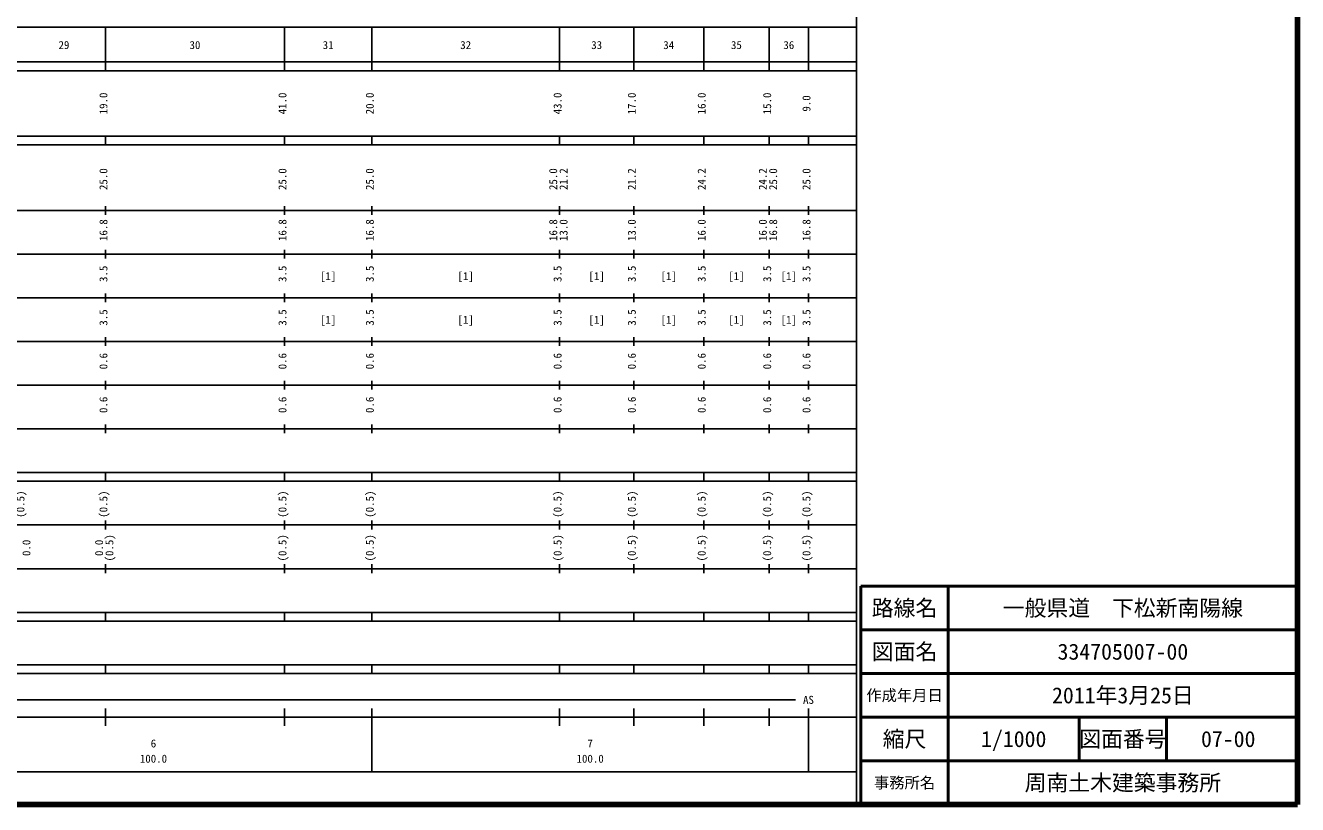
# Model space of a CAD drawing. Units: millimetres on the paper, enlarged 1000 times. Extents: x 40000 to 680000, y 20000 to 380000.
# Drawn here: x 388683 to 680000, y 20000 to 198357 of the extents above; entities that cross this region are included whole.
import ezdxf
from ezdxf.enums import TextEntityAlignment as Align

# ---------------------------------------------------------------- set-up
doc = ezdxf.new("R2010")
doc.units = ezdxf.units.MM
doc.header["$LTSCALE"] = 1000
for name, color, linetype, lineweight in [('M-TTL', 2, 'Continuous', 140), ('M-TTL-BAND', 7, 'Continuous', 25), ('M-TTL-FRAM', 2, 'Continuous', 50), ('M-TTL-LINE', 7, 'Continuous', 50)]:
    doc.layers.add(name, color=color, linetype=linetype, lineweight=lineweight)
doc.layers.add('M-TTL-TXT', color=7, linetype='Continuous')
doc.styles.add('ＭＳ ゴシック', font='')
doc.styles.get('ＭＳ ゴシック').set_extended_font_data('MS Gothic')

msp = doc.modelspace()

# ---------------------------------------------------------------- linework, layer by layer
at = {"layer": 'M-TTL'}
for p, q in [((680000, 20000), (680000, 380000)), ((40000, 20000), (680000, 20000))]:
    msp.add_line(p, q, dxfattribs=at)
at = {"layer": 'M-TTL-BAND'}
for p, q in [((579000, 20000), (579000, 370000)), ((68000, 198000), (579000, 198000)), ((407000, 188000), (407000, 198000)), ((448000, 188000), (448000, 198000)), ((468000, 188000), (468000, 198000)), ((511000, 188000), (511000, 198000)), ((528000, 188000), (528000, 198000)), ((544000, 188000), (544000, 198000)), ((559000, 188000), (559000, 198000)), ((568000, 188000), (568000, 198000)), ((40000, 190000), (579000, 190000)), ((40000, 188000), (579000, 188000)), ((40000, 173000), (579000, 173000)), ((407000, 171000), (407000, 173000)), ((448000, 171000), (448000, 173000)), ((468000, 171000), (468000, 173000)), ((511000, 171000), (511000, 173000)), ((528000, 171000), (528000, 173000)), ((544000, 171000), (544000, 173000)), ((559000, 171000), (559000, 173000)), ((568000, 171000), (568000, 173000)), ((40000, 171000), (579000, 171000)), ((40000, 156000), (579000, 156000)), ((407000, 155000), (407000, 157000)), ((448000, 155000), (448000, 157000)), ((468000, 155000), (468000, 157000)), ((511000, 155000), (511000, 157000)), ((528000, 155000), (528000, 157000)), ((544000, 155000), (544000, 157000)), ((559000, 155000), (559000, 157000)), ((568000, 155000), (568000, 157000)), ((46000, 146000), (579000, 146000)), ((407000, 145000), (407000, 147000)), ((448000, 145000), (448000, 147000)), ((468000, 145000), (468000, 147000)), ((511000, 145000), (511000, 147000)), ((528000, 145000), (528000, 147000)), ((544000, 145000), (544000, 147000)), ((559000, 145000), (559000, 147000)), ((568000, 145000), (568000, 147000)), ((407000, 135000), (407000, 137000)), ((448000, 135000), (448000, 137000)), ((468000, 135000), (468000, 137000)), ((511000, 135000), (511000, 137000)), ((528000, 135000), (528000, 137000)), ((544000, 135000), (544000, 137000)), ((559000, 135000), (559000, 137000)), ((568000, 135000), (568000, 137000)), ((52000, 136000), (579000, 136000)), ((46000, 126000), (579000, 126000)), ((407000, 125000), (407000, 127000)), ((448000, 125000), (448000, 127000)), ((468000, 125000), (468000, 127000)), ((511000, 125000), (511000, 127000)), ((528000, 125000), (528000, 127000)), ((544000, 125000), (544000, 127000)), ((559000, 125000), (559000, 127000)), ((568000, 125000), (568000, 127000)), ((407000, 115000), (407000, 117000)), ((448000, 115000), (448000, 117000)), ((468000, 115000), (468000, 117000)), ((511000, 115000), (511000, 117000)), ((528000, 115000), (528000, 117000)), ((544000, 115000), (544000, 117000)), ((559000, 115000), (559000, 117000)), ((568000, 115000), (568000, 117000)), ((52000, 116000), (579000, 116000)), ((46000, 106000), (579000, 106000)), ((407000, 105000), (407000, 107000)), ((448000, 105000), (448000, 107000)), ((468000, 105000), (468000, 107000)), ((511000, 105000), (511000, 107000)), ((528000, 105000), (528000, 107000)), ((544000, 105000), (544000, 107000)), ((559000, 105000), (559000, 107000)), ((568000, 105000), (568000, 107000)), ((40000, 96000), (579000, 96000)), ((40000, 94000), (579000, 94000)), ((407000, 94000), (407000, 96000)), ((448000, 94000), (448000, 96000)), ((468000, 94000), (468000, 96000)), ((511000, 94000), (511000, 96000)), ((528000, 94000), (528000, 96000)), ((544000, 94000), (544000, 96000)), ((559000, 94000), (559000, 96000)), ((568000, 94000), (568000, 96000)), ((407000, 83000), (407000, 85000)), ((448000, 83000), (448000, 85000)), ((468000, 83000), (468000, 85000)), ((511000, 83000), (511000, 85000)), ((528000, 83000), (528000, 85000)), ((544000, 83000), (544000, 85000)), ((559000, 83000), (559000, 85000)), ((568000, 83000), (568000, 85000)), ((49000, 84000), (579000, 84000)), ((40000, 74000), (579000, 74000)), ((407000, 73000), (407000, 75000)), ((448000, 73000), (448000, 75000)), ((468000, 73000), (468000, 75000)), ((511000, 73000), (511000, 75000)), ((528000, 73000), (528000, 75000)), ((544000, 73000), (544000, 75000)), ((559000, 73000), (559000, 75000)), ((568000, 73000), (568000, 75000)), ((40000, 64000), (579000, 64000)), ((40000, 62000), (579000, 62000)), ((407000, 62000), (407000, 64000)), ((448000, 62000), (448000, 64000)), ((468000, 62000), (468000, 64000)), ((511000, 62000), (511000, 64000)), ((528000, 62000), (528000, 64000)), ((544000, 62000), (544000, 64000)), ((559000, 62000), (559000, 64000)), ((568000, 62000), (568000, 64000)), ((40000, 52000), (579000, 52000)), ((40000, 50000), (579000, 50000)), ((407000, 50000), (407000, 52000)), ((448000, 50000), (448000, 52000)), ((468000, 50000), (468000, 52000)), ((511000, 50000), (511000, 52000)), ((528000, 50000), (528000, 52000)), ((544000, 50000), (544000, 52000)), ((559000, 50000), (559000, 52000)), ((568000, 50000), (568000, 52000)), ((71000, 44000), (565000, 44000)), ((407000, 38000), (407000, 42000)), ((448000, 38000), (448000, 42000)), ((468000, 27500), (468000, 42000)), ((511000, 38000), (511000, 42000)), ((528000, 38000), (528000, 42000)), ((544000, 38000), (544000, 42000)), ((559000, 38000), (559000, 42000)), ((568000, 27500), (568000, 42000)), ((40000, 40000), (579000, 40000)), ((68000, 27500), (579000, 27500))]:
    msp.add_line(p, q, dxfattribs=at)
at = {"layer": 'M-TTL-FRAM'}
for p, q in [((680000, 70000), (580000, 70000)), ((580000, 70000), (580000, 20000))]:
    msp.add_line(p, q, dxfattribs=at)
at = {"layer": 'M-TTL-LINE'}
for p, q in [((600000, 70000), (600000, 20000)), ((680000, 60000), (580000, 60000)), ((680000, 50000), (580000, 50000)), ((680000, 40000), (580000, 40000)), ((630000, 40000), (630000, 30000)), ((650000, 40000), (650000, 30000)), ((680000, 30000), (580000, 30000))]:
    msp.add_line(p, q, dxfattribs=at)

# ---------------------------------------------------------------- texts
at = {"layer": 'M-TTL-BAND', "style": 'ＭＳ ゴシック'}
for s, p in [('29', (397500, 192405)), ('30', (427500, 192405)), ('31', (458000, 192405)), ('32', (489500, 192405)), ('33', (519500, 192405)), ('34', (536000, 192405)), ('35', (551500, 192405)), ('36', (563500, 192405)), ('[1]', (458000, 139500)), ('[1]', (489500, 139500)), ('[1]', (519500, 139500)), ('[1]', (536000, 139500)), ('[1]', (551500, 139500)), ('[1]', (563500, 139500)), ('[1]', (458000, 129500)), ('[1]', (489500, 129500)), ('[1]', (519500, 129500)), ('[1]', (536000, 129500)), ('[1]', (551500, 129500)), ('[1]', (563500, 129500)), ('AS', (568000, 42500)), ('6', (418000, 32523)), ('7', (518000, 32523)), ('100.0', (418000, 29033)), ('100.0', (518000, 29033))]:
    msp.add_text(s, height=1833, dxfattribs=at).set_placement(p, align=Align.BOTTOM_CENTER)
for s, p in [('19.0', (408000, 180500)), ('41.0', (449000, 180500)), ('20.0', (469000, 180500)), ('43.0', (512000, 180500)), ('17.0', (529000, 180500)), ('16.0', (545000, 180500)), ('15.0', (560000, 180500)), ('9.0', (569000, 180500)), ('25.0', (408000, 163174)), ('25.0', (449000, 163174)), ('25.0', (469000, 163174)), ('25.0', (511000, 163174)), ('21.2', (513370, 163174)), ('21.2', (529000, 163174)), ('24.2', (545000, 163174)), ('24.2', (559000, 163174)), ('25.0', (561370, 163174)), ('25.0', (569000, 163174)), ('16.8', (408000, 151500)), ('16.8', (449000, 151500)), ('16.8', (469000, 151500)), ('16.8', (511000, 151500)), ('13.0', (513370, 151500)), ('13.0', (529000, 151500)), ('16.0', (545000, 151500)), ('16.0', (559000, 151500)), ('16.8', (561370, 151500)), ('16.8', (569000, 151500)), ('3.5', (408000, 141500)), ('3.5', (449000, 141500)), ('3.5', (469000, 141500)), ('3.5', (512000, 141500)), ('3.5', (529000, 141500)), ('3.5', (545000, 141500)), ('3.5', (560000, 141500)), ('3.5', (569000, 141500)), ('3.5', (408000, 131500)), ('3.5', (449000, 131500)), ('3.5', (469000, 131500)), ('3.5', (512000, 131500)), ('3.5', (529000, 131500)), ('3.5', (545000, 131500)), ('3.5', (560000, 131500)), ('3.5', (569000, 131500)), ('0.6', (408000, 121500)), ('0.6', (449000, 121500)), ('0.6', (469000, 121500)), ('0.6', (512000, 121500)), ('0.6', (529000, 121500)), ('0.6', (545000, 121500)), ('0.6', (560000, 121500)), ('0.6', (569000, 121500)), ('0.6', (408000, 111500)), ('0.6', (449000, 111500)), ('0.6', (469000, 111500)), ('0.6', (512000, 111500)), ('0.6', (529000, 111500)), ('0.6', (545000, 111500)), ('0.6', (560000, 111500)), ('0.6', (569000, 111500)), ('(0.5)', (389000, 88764)), ('(0.5)', (408000, 88764)), ('(0.5)', (449000, 88764)), ('(0.5)', (469000, 88764)), ('(0.5)', (512000, 88764)), ('(0.5)', (529000, 88764)), ('(0.5)', (545000, 88764)), ('(0.5)', (560000, 88764)), ('(0.5)', (569000, 88764)), ('0.0', (390370, 78764)), ('0.0', (407000, 78764)), ('(0.5)', (409370, 78764)), ('(0.5)', (449000, 78764)), ('(0.5)', (469000, 78764)), ('(0.5)', (512000, 78764)), ('(0.5)', (529000, 78764)), ('(0.5)', (545000, 78764)), ('(0.5)', (560000, 78764)), ('(0.5)', (569000, 78764))]:
    msp.add_text(s, height=1833, rotation=90, dxfattribs=at).set_placement(p, align=Align.BOTTOM_CENTER)
at = {"layer": 'M-TTL-TXT', "style": 'ＭＳ ゴシック'}
for s, height, p in [('路線名', 3666, (590000, 65000)), ('路線名', 3666, (590000, 65000)), ('一般県道\u3000下松新南陽線', 3666, (640000, 65000)), ('図面名', 3666, (590000, 55000)), ('図面名', 3666, (590000, 55000)), ('334705007-00', 3666, (640000, 55000)), ('作成年月日', 2566, (590000, 45000)), ('作成年月日', 2566, (590000, 45000)), ('2011年3月25日', 3666, (640000, 45000)), ('縮尺', 3666, (590000, 35000)), ('縮尺', 3666, (590000, 35000)), ('1/1000', 3666, (615000, 35000)), ('図面番号', 3666, (640000, 35000)), ('図面番号', 3666, (640000, 35000)), ('07-00', 3666, (664125, 35000)), ('事務所名', 2566, (590000, 25000)), ('事務所名', 2566, (590000, 25000)), ('周南土木建築事務所', 3666, (640000, 25000))]:
    msp.add_text(s, height=height, dxfattribs=at).set_placement(p, align=Align.MIDDLE_CENTER)

doc.saveas('drawing.dxf')
